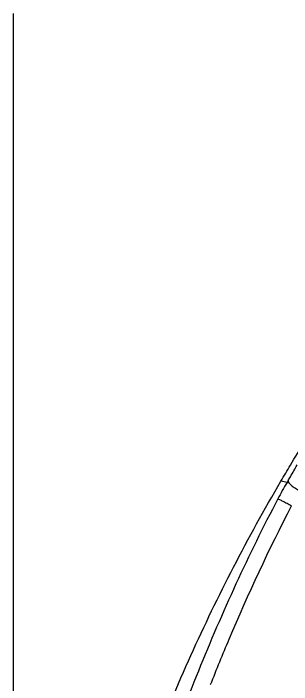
# Model space of a CAD drawing. Extents: x 0 to 1128, y 0 to 827.
# Drawn here: x 187.3 to 229, y 597.2 to 698 of the extents above; entities that cross this region are included whole.
import ezdxf

# ---------------------------------------------------------------- set-up
doc = ezdxf.new("R2010")
doc.units = 0
doc.header["$LTSCALE"] = 3
doc.header["$MEASUREMENT"] = 0
doc.layers.get('0').update_dxf_attribs({"linetype": 'CONTINUOUS'})
doc.layers.add('DEF_LAYER_ASSEM_MEMBER', color=7, linetype='CONTINUOUS')

msp = doc.modelspace()

# ---------------------------------------------------------------- linework, layer by layer
at = {"ltscale": 0.5}
msp.add_line((187.29, 135.09), (187.29, 697.99), dxfattribs=at)
at = {"layer": 'DEF_LAYER_ASSEM_MEMBER', "color": 9, "linetype": 'Continuous'}
for p, q in [((228.32, 627.58), (227.41, 627.77)), ((228.47, 627.82), (228.32, 627.58))]:
    msp.add_line(p, q, dxfattribs=at)
msp.add_arc((272.51, 601.18), 51.47, 149.1465, 152.2954, dxfattribs=at)
at = {"layer": 'DEF_LAYER_ASSEM_MEMBER', "color": 7, "linetype": 'Continuous'}
for points, start_tangent, end_tangent in [([(227.41, 627.77), (228.83, 630.17), (233.25, 637.24)], (0.508324, 0.861166), (0.544822, 0.838552)), ([(191.02, 516.68), (191.84, 524), (192.85, 531.29), (195.49, 545.78), (198.95, 560.09), (203.2, 574.19), (208.19, 588.04), (213.9, 601.62), (220.3, 614.87), (227.41, 627.77)], (0.100168, 0.99497), (0.508324, 0.861166))]:
    msp.add_spline(points, degree=3, dxfattribs=dict(at, start_tangent=start_tangent, end_tangent=end_tangent))
at = {"layer": 'DEF_LAYER_ASSEM_MEMBER', "color": 9, "linetype": 'Continuous'}
for points, start_tangent, end_tangent in [([(228.47, 627.82), (228.84, 628.45), (229.84, 630.22)], (0.509952, 0.860203), (0.486555, 0.87365)), ([(228.47, 627.82), (228.59, 627.55), (228.97, 627.15), (229.57, 626.71), (230.2, 626.34)], (-0.032707, -0.999465), (0.88695, -0.461865)), ([(226.95, 625.12), (215.02, 599.27), (209.93, 585.9), (205.43, 572.3), (201.55, 558.54), (198.26, 544.62), (195.59, 530.54), (193.64, 516.39)], (-0.466071, -0.884747), (-0.115257, -0.993336)), ([(226.94, 625.11), (227.17, 625.02), (227.67, 624.78), (228.33, 624.45), (229, 624.09)], (0.971763, -0.235959), (0.881272, -0.47261)), ([(216.86, 597.24), (219.65, 604.07), (229, 624.09)], (0.367797, 0.929906), (0.45791, 0.888999))]:
    msp.add_spline(points, degree=3, dxfattribs=dict(at, start_tangent=start_tangent, end_tangent=end_tangent))

doc.saveas('drawing.dxf')
